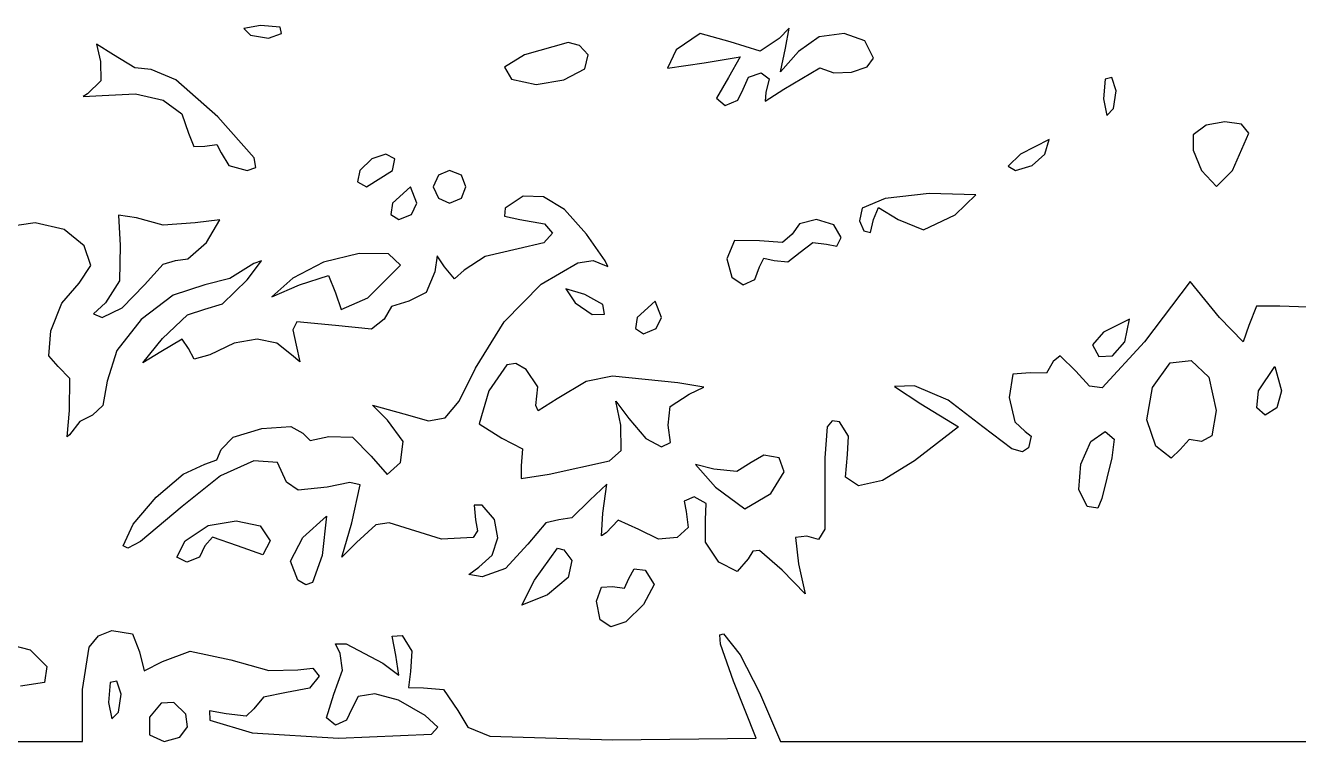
# Model space of a CAD drawing. Extents: x 0 to 282, y 0 to 282.
# Drawn here: x 63.5 to 91.03, y 0 to 15.49 of the extents above; entities that cross this region are included whole.
import ezdxf

# ---------------------------------------------------------------- set-up
doc = ezdxf.new("R2010")
doc.units = 0

msp = doc.modelspace()

# ---------------------------------------------------------------- linework, layer by layer
at = {"layer": 'Layer 1'}
for p, q in [((68.580067, 15.486967), (68.222879, 15.420821)), ((68.222879, 15.420821), (68.3684, 15.2753)), ((69.00781, 15.451689), (68.580067, 15.486967)), ((69.038678, 15.310578), (69.00781, 15.451689)), ((80.014481, 15.42964), (79.798404, 15.204744)), ((79.939515, 14.993077), (80.014481, 15.42964)), ((68.3684, 15.2753), (68.756456, 15.213564)), ((68.3684, 15.2753), (68.3684, 15.2753)), ((68.756456, 15.213564), (69.038678, 15.310578)), ((78.091845, 15.310578), (77.575904, 14.9578)), ((78.740074, 15.134189), (78.091845, 15.310578)), ((79.798404, 15.204744), (79.3883, 14.931341)), ((80.668773, 15.242778), (80.221737, 14.922522)), ((81.205106, 15.314987), (80.668773, 15.242778)), ((81.65545, 15.155686), (81.205106, 15.314987)), ((81.844517, 14.781411), (81.65545, 15.155686)), ((65.40502, 14.851918), (65.039013, 15.085634)), ((65.039013, 15.085634), (65.122798, 14.710807)), ((75.234276, 15.116584), (74.295008, 14.852)), ((75.480669, 15.050438), (75.234276, 15.116584)), ((75.670838, 14.852), (75.480669, 15.050438)), ((77.5759, 14.9578), (77.386282, 14.565335)), ((77.575904, 14.9578), (77.5759, 14.9578)), ((79.3883, 14.931341), (78.740074, 15.134189)), ((79.829272, 14.481549), (79.939515, 14.993077)), ((80.221737, 14.922522), (79.829272, 14.481549)), ((65.122798, 14.710807), (65.1228, 14.7108)), ((65.1228, 14.7108), (65.12721, 14.291876)), ((65.863631, 14.574106), (65.40502, 14.851918)), ((74.295, 14.852), (73.862847, 14.587416)), ((74.295008, 14.852), (74.295, 14.852)), ((75.595319, 14.546075), (75.670838, 14.852)), ((77.386282, 14.565335), (78.175623, 14.675578)), ((78.175623, 14.675578), (78.956144, 14.80787)), ((78.956144, 14.80787), (78.70479, 14.358078)), ((81.368266, 14.477139), (81.702303, 14.594548)), ((81.702303, 14.594548), (81.844517, 14.781411)), ((66.216409, 14.534418), (65.863631, 14.574106)), ((66.754395, 14.313929), (66.216409, 14.534418)), ((73.862847, 14.587416), (74.012778, 14.322833)), ((74.012778, 14.322833), (74.544701, 14.212039)), ((75.146077, 14.309604), (75.595319, 14.546075)), ((78.70479, 14.358078), (78.444616, 13.912696)), ((79.02229, 14.111133), (79.136943, 14.366897)), ((79.136943, 14.366897), (79.410346, 14.463911)), ((79.410346, 14.463911), (79.582326, 14.331619)), ((79.582326, 14.331619), (79.516179, 14.040577)), ((79.904235, 14.111133), (80.680347, 14.569744)), ((80.680347, 14.569744), (80.981311, 14.458949)), ((80.981311, 14.458949), (81.368266, 14.477139)), ((86.853978, 14.327243), (86.8187, 13.8995)), ((86.995089, 14.358111), (86.853978, 14.327243)), ((87.092103, 14.075889), (86.995089, 14.358111)), ((65.12721, 14.291876), (64.840578, 14.005244)), ((67.662799, 13.511358), (66.754395, 14.313929)), ((74.544701, 14.212039), (75.146077, 14.309604)), ((78.907638, 13.868598), (79.02229, 14.111133)), ((79.498541, 13.850959), (79.904235, 14.111133)), ((87.030367, 13.687833), (87.092103, 14.075889)), ((64.840578, 14.005244), (64.747974, 13.947918)), ((64.747974, 13.947918), (65.158078, 13.969966)), ((65.158078, 13.969966), (65.881825, 14.006898)), ((65.881825, 14.006898), (66.476585, 13.868543)), ((66.476585, 13.868543), (66.879522, 13.578052)), ((78.444616, 13.912696), (78.634234, 13.758355)), ((78.634234, 13.758355), (78.907638, 13.868598)), ((79.516179, 14.040577), (79.498541, 13.850959)), ((86.8187, 13.8995), (86.884846, 13.542312)), ((86.8187, 13.8995), (86.8187, 13.8995)), ((66.879522, 13.578052), (67.027798, 13.158577)), ((68.44332, 12.625001), (67.662799, 13.511358)), ((86.884846, 13.542312), (87.030367, 13.687833)), ((89.035608, 13.327249), (88.758895, 13.123299)), ((89.437997, 13.405522), (89.035608, 13.327249)), ((89.800697, 13.351502), (89.437997, 13.405522)), ((89.958345, 13.158577), (89.800697, 13.351502)), ((67.027798, 13.158577), (67.138041, 12.871945)), ((85.641271, 13.017501), (85.0195, 12.7)), ((85.548667, 12.7), (85.641271, 13.017501)), ((88.7589, 13.1233), (88.75449, 12.788161)), ((88.758895, 13.123299), (88.7589, 13.1233)), ((89.605567, 12.347188), (89.958345, 13.158577)), ((67.138041, 12.871945), (67.380576, 12.876355)), ((67.380576, 12.876355), (67.63634, 12.911633)), ((67.63634, 12.911633), (67.733354, 12.735244)), ((67.733354, 12.735244), (67.896514, 12.461841)), ((71.296445, 12.699978), (70.987764, 12.602964)), ((71.486063, 12.602964), (71.296445, 12.699978)), ((85.0195, 12.7), (84.754917, 12.444236)), ((85.0195, 12.7), (85.0195, 12.7)), ((85.270855, 12.457465), (85.548667, 12.7)), ((88.75449, 12.788161), (88.935289, 12.347188)), ((67.896514, 12.461841), (68.297799, 12.347188)), ((68.297799, 12.347188), (68.481354, 12.414988)), ((68.481354, 12.414988), (68.44332, 12.625001)), ((70.987764, 12.602964), (70.732, 12.3472)), ((71.437556, 12.3472), (71.486063, 12.602964)), ((84.754917, 12.444236), (84.913667, 12.347222)), ((84.913667, 12.347222), (85.270855, 12.457465)), ((70.732, 12.3472), (70.683493, 12.104665)), ((70.732, 12.3472), (70.732, 12.3472)), ((70.873111, 11.994422), (71.437556, 12.3472)), ((72.429743, 12.250264), (72.3195, 11.9945)), ((72.672278, 12.347278), (72.429743, 12.250264)), ((72.928042, 12.250264), (72.672278, 12.347278)), ((73.025056, 11.9945), (72.928042, 12.250264)), ((88.935289, 12.347188), (89.257199, 12.00323)), ((89.257199, 12.00323), (89.605567, 12.347188)), ((70.683493, 12.104665), (70.873111, 11.994422)), ((71.825556, 11.994478), (71.4375, 11.6417)), ((71.966667, 11.6417), (71.825556, 11.994478)), ((72.3195, 11.9945), (72.429743, 11.751965)), ((72.3195, 11.9945), (72.3195, 11.9945)), ((72.928042, 11.751965), (73.025056, 11.9945)), ((83.043987, 11.8533), (82.095895, 11.747467)), ((84.053814, 11.822432), (83.043987, 11.8533)), ((71.4375, 11.6417), (71.402222, 11.399165)), ((71.4375, 11.6417), (71.4375, 11.6417)), ((71.852014, 11.399165), (71.966667, 11.6417)), ((72.429743, 11.751965), (72.672278, 11.641722)), ((72.672278, 11.641722), (72.928042, 11.751965)), ((74.266399, 11.79494), (73.871728, 11.53587)), ((74.700757, 11.782814), (74.266399, 11.79494)), ((75.161573, 11.506104), (74.700757, 11.782814)), ((82.095895, 11.747467), (81.597597, 11.5358)), ((83.608432, 11.394689), (84.053814, 11.822432)), ((65.898978, 11.324226), (65.510923, 11.381552)), ((65.510923, 11.381552), (65.5462, 10.724503)), ((66.481061, 11.165476), (65.898978, 11.324226)), ((71.402222, 11.399165), (71.578611, 11.288922)), ((71.578611, 11.288922), (71.852014, 11.399165)), ((73.871728, 11.53587), (73.858499, 11.359481)), ((73.858499, 11.359481), (74.189228, 11.288925)), ((75.635618, 10.971425), (75.161573, 11.506104)), ((81.5976, 11.5358), (81.535864, 11.262397)), ((81.597597, 11.5358), (81.5976, 11.5358)), ((81.844545, 11.288856), (81.950378, 11.55344)), ((81.950378, 11.55344), (82.373712, 11.288856)), ((82.924927, 11.06396), (83.608432, 11.394689)), ((63.711724, 11.218373), (63.067904, 11.125769)), ((64.336803, 11.073954), (63.711724, 11.218373)), ((64.770058, 10.724483), (64.336803, 11.073954)), ((67.168978, 11.218393), (66.481061, 11.165476)), ((67.702556, 11.284539), (67.168978, 11.218393)), ((67.415923, 10.795059), (67.702556, 11.284539)), ((74.189228, 11.288925), (74.724459, 11.199628)), ((74.724459, 11.199628), (74.899194, 10.997883)), ((80.23935, 11.196296), (80.0806, 10.9714)), ((80.609767, 11.2889), (80.23935, 11.196296)), ((80.980184, 11.174247), (80.609767, 11.2889)), ((81.138934, 10.900844), (80.980184, 11.174247)), ((81.535864, 11.262397), (81.632878, 11.041911)), ((81.632878, 11.041911), (81.778399, 11.006633)), ((81.778399, 11.006633), (81.844545, 11.288856)), ((82.373712, 11.288856), (82.924927, 11.06396)), ((67.014639, 10.442281), (67.415923, 10.795059)), ((74.710127, 10.782909), (74.15395, 10.653925)), ((74.899194, 10.997883), (74.710127, 10.782909)), ((76.041313, 10.398161), (75.635618, 10.971425)), ((78.837058, 10.834699), (78.669488, 10.442233)), ((79.375044, 10.830289), (78.837058, 10.834699)), ((79.873343, 10.795011), (79.375044, 10.830289)), ((80.0806, 10.9714), (79.873343, 10.795011)), ((80.0806, 10.9714), (80.0806, 10.9714)), ((80.256989, 10.583344), (80.525982, 10.790601)), ((80.525982, 10.790601), (80.821434, 10.759733)), ((80.821434, 10.759733), (81.04633, 10.711226)), ((81.04633, 10.711226), (81.138934, 10.900844)), ((64.912272, 10.295637), (64.770058, 10.724483)), ((65.5462, 10.7245), (65.532971, 9.961619)), ((65.5462, 10.724503), (65.5462, 10.7245)), ((70.714351, 10.556887), (69.94706, 10.370576)), ((71.349351, 10.54476), (70.714351, 10.556887)), ((71.613935, 10.301123), (71.349351, 10.54476)), ((72.407696, 10.503995), (72.354779, 10.160037)), ((72.566446, 10.26587), (72.407696, 10.503995)), ((73.439573, 10.490765), (72.98978, 10.195314)), ((74.15395, 10.653925), (73.439573, 10.490765)), ((79.987996, 10.376087), (80.256989, 10.583344)), ((64.664225, 9.913093), (64.912272, 10.295637)), ((66.075367, 9.877836), (66.476652, 10.327628)), ((66.476652, 10.327628), (66.745645, 10.407003)), ((66.745645, 10.407003), (67.014639, 10.442281)), ((68.438948, 10.336424), (67.923011, 10.014514)), ((68.297837, 9.983646), (68.606518, 10.39816)), ((68.606518, 10.39816), (68.438948, 10.336424)), ((69.94706, 10.370576), (69.285605, 10.018901)), ((70.908379, 9.595567), (71.613935, 10.301123)), ((72.778114, 10.005696), (72.566446, 10.26587)), ((72.98978, 10.195314), (72.778114, 10.005696)), ((74.656656, 9.891042), (75.449306, 10.355717)), ((75.449306, 10.355717), (75.776591, 10.40388)), ((75.776591, 10.40388), (76.023674, 10.301147)), ((76.023674, 10.301147), (76.092025, 10.276894)), ((76.092025, 10.276894), (76.041313, 10.398161)), ((78.669488, 10.442233), (78.779731, 10.040948)), ((79.27803, 9.992441), (79.375044, 10.265844)), ((79.375044, 10.265844), (79.467648, 10.455462)), ((79.467648, 10.455462), (79.692544, 10.406955)), ((79.692544, 10.406955), (79.987996, 10.376087)), ((64.28995, 9.483144), (64.664225, 9.913093)), ((65.532971, 9.961619), (65.2287, 9.48978)), ((67.923011, 10.014514), (67.380618, 9.877813)), ((67.75985, 9.467709), (68.297837, 9.983646)), ((69.2856, 10.0189), (68.826989, 9.617615)), ((69.285605, 10.018901), (69.2856, 10.0189)), ((69.426711, 9.877789), (70.052892, 10.080636)), ((70.052892, 10.080636), (70.202823, 9.7014)), ((72.354779, 10.160037), (72.165161, 9.710245)), ((78.779731, 10.040948), (79.022266, 9.877788)), ((79.022266, 9.877788), (79.27803, 9.992441)), ((88.68841, 9.948366), (87.700632, 8.643086)), ((89.32341, 9.172254), (88.68841, 9.948366)), ((65.590297, 9.379537), (66.075367, 9.877836)), ((66.692701, 9.651815), (66.004783, 9.12816)), ((67.380618, 9.877813), (66.692701, 9.651815)), ((68.826989, 9.617615), (69.426711, 9.877789)), ((70.202823, 9.7014), (70.330705, 9.344213)), ((72.165161, 9.710245), (71.790334, 9.525037)), ((73.850779, 9.075794), (74.656656, 9.891042)), ((75.600366, 9.666119), (75.190262, 9.789591)), ((75.190262, 9.789591), (75.388699, 9.48973)), ((75.984012, 9.454452), (75.600366, 9.666119)), ((64.051274, 8.881215), (64.28995, 9.483144)), ((65.2287, 9.48978), (64.968526, 9.251655)), ((65.158144, 9.17228), (65.590297, 9.379537)), ((67.380614, 9.348646), (67.75985, 9.467709)), ((70.330705, 9.344213), (70.908379, 9.595567)), ((71.419917, 9.410384), (71.261167, 9.136981)), ((71.790334, 9.525037), (71.419917, 9.410384)), ((75.388699, 9.48973), (75.3887, 9.48973)), ((75.3887, 9.48973), (75.759117, 9.233966)), ((76.0237, 9.242785), (75.984012, 9.454452)), ((77.117256, 9.525008), (76.7292, 9.17223)), ((77.258367, 9.17223), (77.117256, 9.525008)), ((90.12157, 9.419199), (89.95841, 8.995865)), ((90.628688, 9.419199), (90.12157, 9.419199)), ((91.23282, 9.39715), (90.628688, 9.419199)), ((64.968526, 9.251655), (65.158144, 9.17228)), ((66.004783, 9.12816), (65.475615, 8.458984)), ((66.463391, 8.713646), (67.001378, 9.229584)), ((67.001378, 9.229584), (67.380614, 9.348646)), ((71.261167, 9.136981), (70.983355, 8.920904)), ((75.759117, 9.233966), (76.0237, 9.242785)), ((76.7292, 9.17223), (76.693922, 8.929695)), ((76.7292, 9.17223), (76.7292, 9.17223)), ((77.143714, 8.929695), (77.258367, 9.17223)), ((87.378736, 9.132543), (86.818701, 8.85473)), ((87.277312, 8.643063), (87.378736, 9.132543)), ((89.839348, 8.647497), (89.32341, 9.172254)), ((64.004421, 8.345434), (64.051274, 8.881215)), ((69.369398, 9.075245), (69.285062, 8.906572)), ((69.285062, 8.906572), (69.35617, 8.572536)), ((70.202837, 8.99587), (69.369398, 9.075245)), ((70.983355, 8.920904), (70.202837, 8.99587)), ((73.236724, 8.078647), (73.850779, 9.075794)), ((76.693922, 8.929695), (76.870311, 8.819452)), ((76.870311, 8.819452), (77.143714, 8.929695)), ((86.8187, 8.85473), (86.580575, 8.576917)), ((86.818701, 8.85473), (86.8187, 8.85473)), ((89.95841, 8.995865), (89.839348, 8.647497)), ((66.035648, 8.188889), (66.463391, 8.713646)), ((66.886725, 8.704827), (66.428113, 8.431424)), ((67.027836, 8.50198), (66.886725, 8.704827)), ((68.015065, 8.618837), (67.486447, 8.360869)), ((68.513915, 8.704827), (68.015065, 8.618837)), ((68.940003, 8.618837), (68.513915, 8.704827)), ((69.250337, 8.360869), (68.940003, 8.618837)), ((69.35617, 8.572536), (69.435545, 8.215348)), ((86.580575, 8.576917), (86.712867, 8.325563)), ((87.700632, 8.643086), (86.787817, 7.650897)), ((87.008319, 8.338792), (87.277312, 8.643063)), ((64.205614, 8.113923), (64.004421, 8.345434)), ((65.475615, 8.458984), (65.263948, 7.796423)), ((66.428113, 8.431424), (66.035648, 8.188889)), ((67.151308, 8.272674), (67.027836, 8.50198)), ((67.486447, 8.360869), (67.151308, 8.272674)), ((69.435545, 8.215348), (69.250337, 8.360869)), ((85.879413, 8.338815), (85.725073, 8.219753)), ((86.218962, 8.008086), (85.879413, 8.338815)), ((86.712867, 8.325563), (87.008319, 8.338792)), ((64.461378, 7.849339), (64.205614, 8.113923)), ((72.880089, 7.358759), (73.236724, 8.078647)), ((73.911364, 8.144761), (73.518899, 7.584727)), ((74.109251, 8.175078), (73.911364, 8.144761)), ((74.330288, 8.043338), (74.109251, 8.175078)), ((74.581642, 7.668511), (74.330288, 8.043338)), ((85.725073, 8.219753), (85.583962, 7.963989)), ((86.514965, 7.685625), (86.218962, 8.008086)), ((87.876889, 7.655287), (88.255574, 8.18831)), ((88.255574, 8.18831), (88.710325, 8.241778)), ((88.710325, 8.241778), (89.092316, 7.878528)), ((90.169944, 7.58473), (90.522722, 8.113897)), ((90.522722, 8.113897), (90.663833, 7.58473)), ((64.452559, 7.161422), (64.461378, 7.849339)), ((65.263948, 7.796423), (65.171344, 7.267256)), ((75.626751, 7.787573), (75.000566, 7.408337)), ((76.200016, 7.902226), (75.626751, 7.787573)), ((77.611126, 7.761115), (76.200016, 7.902226)), ((78.171161, 7.664101), (77.611126, 7.761115)), ((84.856357, 7.946349), (84.772573, 7.443641)), ((85.231184, 7.972808), (84.856357, 7.946349)), ((85.583962, 7.963989), (85.231184, 7.972808)), ((89.092316, 7.878528), (89.252719, 7.161398)), ((73.5189, 7.58473), (73.316053, 6.874764)), ((73.518899, 7.584727), (73.5189, 7.58473)), ((74.541955, 7.267226), (74.581642, 7.668511)), ((77.443557, 7.245177), (77.858071, 7.51417)), ((77.858071, 7.51417), (78.171161, 7.664101)), ((82.726459, 7.690585), (82.294305, 7.681765)), ((82.294305, 7.681765), (82.86757, 7.302529)), ((83.454066, 7.381904), (82.726459, 7.690585)), ((84.772573, 7.443641), (84.896045, 6.914474)), ((86.787817, 7.650897), (86.514965, 7.685625)), ((87.753417, 6.954141), (87.876889, 7.655287)), ((90.134666, 7.214313), (90.169944, 7.58473)), ((90.663833, 7.58473), (90.566819, 7.214313)), ((90.663833, 7.58473), (90.663833, 7.58473)), ((64.399642, 6.592567), (64.452559, 7.161422)), ((65.171344, 7.267256), (64.946448, 7.055589)), ((71.331726, 6.949758), (71.005406, 7.271668)), ((71.005406, 7.271668), (71.684504, 7.090869)), ((72.579678, 7.002674), (72.880089, 7.358759)), ((74.586052, 7.152573), (74.541955, 7.267226)), ((75.000566, 7.408337), (74.586052, 7.152573)), ((76.376404, 6.843892), (76.266161, 7.364239)), ((76.266161, 7.364239), (76.552793, 6.985003)), ((77.39946, 6.843892), (77.443557, 7.245177)), ((82.86757, 7.302529), (83.678959, 6.80864)), ((84.208129, 6.80864), (83.454066, 7.381904)), ((89.252723, 7.161398), (89.160119, 6.614592)), ((89.252719, 7.161398), (89.252723, 7.161398)), ((90.311055, 7.055563), (90.134666, 7.214313)), ((90.566819, 7.214313), (90.311055, 7.055563)), ((64.673045, 6.923297), (64.452559, 6.632255)), ((64.946448, 7.055589), (64.673045, 6.923297)), ((71.671274, 6.491146), (71.331726, 6.949758)), ((71.684504, 7.090869), (72.219734, 6.937631)), ((72.219734, 6.937631), (72.579678, 7.002674)), ((76.552793, 6.985003), (76.918249, 6.551196)), ((80.944928, 6.937073), (80.839095, 6.80423)), ((81.103679, 6.914473), (80.944928, 6.937073)), ((81.297706, 6.601383), (81.103679, 6.914473)), ((84.896045, 6.914474), (85.125351, 6.702807)), ((87.947445, 6.385287), (87.753417, 6.954141)), ((64.452559, 6.632255), (64.399642, 6.592567)), ((67.989154, 6.583751), (68.615335, 6.773369)), ((68.615335, 6.773369), (69.241516, 6.813056)), ((69.241516, 6.813056), (69.49728, 6.667536)), ((69.49728, 6.667536), (69.66044, 6.513195)), ((73.316053, 6.874764), (73.801122, 6.56167)), ((76.385223, 6.297086), (76.376404, 6.843892)), ((77.450723, 6.464104), (77.39946, 6.843892)), ((80.839095, 6.80423), (80.786179, 6.138361)), ((83.678959, 6.80864), (82.726458, 6.067806)), ((84.834309, 6.32798), (84.208129, 6.80864)), ((85.125351, 6.702807), (85.253233, 6.605793)), ((86.54015, 6.488914), (86.853792, 6.702786)), ((86.853792, 6.702786), (87.04341, 6.539626)), ((89.160119, 6.614592), (88.935223, 6.49112)), ((67.73339, 6.314758), (67.989154, 6.583751)), ((69.66044, 6.513195), (70.061725, 6.59698)), ((70.061725, 6.59698), (70.573253, 6.583751)), ((70.573253, 6.583751), (70.978948, 6.173646)), ((71.613948, 6.032535), (71.671274, 6.491146)), ((73.801122, 6.56167), (74.250914, 6.327955)), ((76.918249, 6.551196), (77.253939, 6.372051)), ((77.253939, 6.372051), (77.450723, 6.464104)), ((81.280068, 6.208917), (81.297706, 6.601383)), ((85.195907, 6.350029), (85.06141, 6.267898)), ((85.253233, 6.605793), (85.195907, 6.350029)), ((86.329034, 5.997229), (86.54015, 6.488914)), ((87.04341, 6.539626), (86.994903, 6.138341)), ((88.278174, 6.125113), (87.947445, 6.385287)), ((88.66623, 6.535217), (88.476612, 6.314731)), ((88.935223, 6.49112), (88.66623, 6.535217)), ((67.380612, 5.997258), (67.636376, 6.089862)), ((67.636376, 6.089862), (67.73339, 6.314758)), ((68.438946, 6.072223), (67.715751, 5.743147)), ((68.950474, 6.037496), (68.438946, 6.072223)), ((70.978948, 6.173646), (71.322906, 5.772361)), ((74.250914, 6.327955), (74.224456, 5.961947)), ((74.824179, 5.785558), (76.129459, 6.06778)), ((76.129459, 6.06778), (76.385223, 6.297086)), ((79.472108, 6.191251), (79.198705, 6.032501)), ((79.798428, 6.138334), (79.472108, 6.191251)), ((79.908671, 5.829653), (79.798428, 6.138334)), ((80.786179, 6.138361), (80.790588, 4.590547)), ((81.233214, 5.72054), (81.280068, 6.208917)), ((82.726458, 6.067806), (82.039092, 5.64337)), ((85.06141, 6.267898), (84.834309, 6.32798)), ((86.994903, 6.13834), (86.783236, 5.256395)), ((86.994903, 6.138341), (86.994903, 6.13834)), ((88.476612, 6.314731), (88.278174, 6.125113)), ((66.326688, 5.287292), (66.911528, 5.786142)), ((66.911528, 5.786142), (67.380612, 5.997258)), ((69.144502, 5.609202), (68.950474, 6.037496)), ((71.322906, 5.772361), (71.613948, 6.032535)), ((74.224456, 5.961947), (74.220046, 5.688544)), ((74.220046, 5.688544), (74.824179, 5.785558)), ((78.387311, 5.891389), (77.994845, 5.988403)), ((77.994845, 5.988403), (78.422589, 5.503333)), ((78.88561, 5.842882), (78.387311, 5.891389)), ((79.1987, 6.0325), (78.88561, 5.842882)), ((79.198705, 6.032501), (79.1987, 6.0325)), ((79.622039, 5.362222), (79.908671, 5.829653)), ((86.283283, 5.452627), (86.329034, 5.997229)), ((67.715751, 5.743147), (66.886722, 5.080035)), ((69.400266, 5.437223), (69.144502, 5.609202)), ((70.515926, 5.605343), (70.026447, 5.503369)), ((70.740822, 5.551875), (70.515926, 5.605343)), ((70.555614, 4.727257), (70.740822, 5.551875)), ((76.072179, 5.569511), (75.706172, 5.221143)), ((75.988394, 4.938921), (76.072179, 5.569511)), ((81.513783, 5.529819), (81.233214, 5.72054)), ((82.039092, 5.64337), (81.513783, 5.529819)), ((65.827838, 4.702452), (66.326688, 5.287292)), ((70.026447, 5.503369), (69.400266, 5.437223)), ((77.963955, 5.291698), (77.743468, 5.199094)), ((78.219719, 5.150587), (77.963955, 5.291698)), ((78.422589, 5.503333), (79.062, 5.035902)), ((79.062, 5.035902), (79.622039, 5.362222)), ((86.465736, 5.080006), (86.283283, 5.452627)), ((86.783236, 5.256395), (86.690632, 5.049138)), ((66.886722, 5.080035), (65.987138, 4.325973)), ((73.377838, 5.115313), (73.201449, 5.115312)), ((73.201449, 5.115312), (73.236727, 4.797813)), ((73.644626, 4.80167), (73.377838, 5.115313)), ((75.706172, 5.221143), (75.318116, 4.837496)), ((77.743468, 5.199094), (77.787566, 4.974198)), ((77.787566, 4.974198), (77.836072, 4.62583)), ((78.2109, 4.797809), (78.219719, 5.150587)), ((86.690632, 5.049138), (86.465736, 5.080006)), ((65.616722, 4.233368), (65.827838, 4.702452)), ((67.452159, 4.671556), (68.059601, 4.775736)), ((68.059601, 4.775736), (68.574438, 4.661634)), ((69.497169, 4.409729), (70.013107, 4.877159)), ((70.013107, 4.877159), (69.920503, 4.021673)), ((70.343947, 3.986423), (70.555614, 4.727257)), ((71.080371, 4.687569), (70.661447, 4.303923)), ((71.367003, 4.727257), (71.080371, 4.687569)), ((72.495893, 4.374479), (71.367003, 4.727257)), ((73.236727, 4.797813), (73.279722, 4.558034)), ((73.712977, 4.405345), (73.644626, 4.80167)), ((74.753672, 4.731663), (74.365616, 4.268642)), ((75.035894, 4.797809), (74.753672, 4.731663)), ((75.318116, 4.837496), (75.035894, 4.797809)), ((75.957526, 4.449441), (75.988394, 4.938921)), ((76.319123, 4.788989), (76.05895, 4.515587)), ((76.764506, 4.586142), (76.319123, 4.788989)), ((78.20649, 4.312739), (78.2109, 4.797809)), ((66.957167, 4.339173), (67.452159, 4.671556)), ((67.548071, 4.418548), (67.380501, 4.23334)), ((68.086057, 4.23334), (67.548071, 4.418548)), ((68.574438, 4.661634), (68.791617, 4.339173)), ((69.232586, 3.8982), (69.497169, 4.409729)), ((73.18381, 4.414166), (72.495893, 4.374479)), ((73.279722, 4.558034), (73.18381, 4.414166)), ((76.05895, 4.515587), (75.957526, 4.449441)), ((77.192251, 4.378885), (76.764506, 4.586142)), ((77.593537, 4.409753), (77.192251, 4.378885)), ((77.836072, 4.62583), (77.593537, 4.409753)), ((80.398123, 4.445031), (80.151178, 4.409753)), ((80.151178, 4.409753), (80.221734, 3.845308)), ((80.652233, 4.367306), (80.398123, 4.445031)), ((80.790588, 4.590547), (80.652233, 4.367306)), ((65.715941, 4.182106), (65.616722, 4.233368)), ((65.987138, 4.325973), (65.715941, 4.182106)), ((66.776369, 3.990805), (66.957167, 4.339173)), ((67.380501, 4.23334), (67.265848, 3.990805)), ((68.637273, 4.034901), (68.086057, 4.23334)), ((68.791613, 4.339173), (68.637273, 4.034901)), ((68.791617, 4.339173), (68.791613, 4.339173)), ((70.661447, 4.303923), (70.343947, 3.986423)), ((73.596119, 4.028864), (73.712977, 4.405345)), ((74.365616, 4.268642), (73.884956, 3.743884)), ((74.506614, 3.492506), (75.004913, 4.180423)), ((75.004913, 4.180423), (75.146575, 4.14735)), ((75.146575, 4.14735), (75.318003, 3.91584)), ((78.493122, 3.880586), (78.20649, 4.312739)), ((79.379476, 4.13194), (79.228994, 4.115955)), ((79.868956, 3.704197), (79.379476, 4.13194)), ((66.992445, 3.880562), (66.776369, 3.990805)), ((67.265848, 3.990805), (66.992445, 3.880562)), ((69.391336, 3.492506), (69.232586, 3.8982)), ((69.920503, 4.021673), (69.708837, 3.439589)), ((69.920503, 4.021673), (69.920503, 4.021673)), ((73.307282, 3.774753), (73.596119, 4.028864)), ((75.318003, 3.91584), (75.238628, 3.545423)), ((75.318003, 3.91584), (75.318003, 3.91584)), ((78.889997, 3.677739), (78.493122, 3.880586)), ((79.128122, 3.951142), (78.889997, 3.677739)), ((79.228994, 4.115955), (79.128122, 3.951142)), ((73.091206, 3.616002), (73.307282, 3.774753)), ((73.377838, 3.563086), (73.091206, 3.616002)), ((73.884956, 3.743884), (73.377838, 3.563086)), ((76.552759, 3.527783), (76.663002, 3.73504)), ((76.663002, 3.73504), (76.905537, 3.704172)), ((76.905537, 3.704172), (77.099565, 3.399901)), ((80.362845, 3.192669), (79.868956, 3.704197)), ((80.221734, 3.845308), (80.362845, 3.192669)), ((69.563316, 3.386672), (69.391336, 3.492506)), ((69.708837, 3.439589), (69.563316, 3.386672)), ((74.237621, 2.95011), (74.506614, 3.492506)), ((75.238628, 3.545423), (74.788836, 3.175006)), ((75.847203, 3.033894), (75.957446, 3.338165)), ((75.957446, 3.338165), (76.199981, 3.351394)), ((76.199981, 3.351394), (76.455745, 3.320526)), ((76.455745, 3.320526), (76.552759, 3.527783)), ((77.099565, 3.399901), (76.870259, 2.963338)), ((74.788836, 3.175006), (74.237621, 2.95011)), ((75.932642, 2.630956), (75.847203, 3.033894)), ((76.870263, 2.963339), (76.487168, 2.592371)), ((76.870259, 2.963338), (76.870263, 2.963339)), ((76.160295, 2.482679), (75.932642, 2.630956)), ((76.487168, 2.592371), (76.160295, 2.482679)), ((64.880261, 2.041716), (65.077045, 2.284802)), ((65.077045, 2.284802), (65.36974, 2.398901)), ((65.36974, 2.398901), (65.815123, 2.328346)), ((65.815123, 2.328346), (65.969463, 1.94029)), ((71.433115, 2.279838), (71.649192, 2.293068)), ((71.508081, 1.869734), (71.433115, 2.279838)), ((71.649192, 2.293068), (71.856449, 1.957929)), ((78.517892, 2.307398), (78.598921, 2.328347)), ((78.532775, 2.107857), (78.517892, 2.307398)), ((78.598921, 2.328347), (78.960518, 1.878555)), ((63.07664, 2.121078), (63.603602, 1.98603)), ((63.603602, 1.98603), (63.958583, 1.622779)), ((64.73474, 1.128901), (64.880261, 2.041716)), ((65.969463, 1.94029), (66.070887, 1.530186)), ((66.463352, 1.728623), (67.058666, 1.957928)), ((67.058666, 1.957928), (67.945022, 1.763901)), ((70.208865, 2.110064), (70.436517, 2.116679)), ((70.308636, 1.905012), (70.208865, 2.110064)), ((70.436517, 2.116679), (71.225859, 1.693345)), ((71.856449, 1.957929), (71.825581, 1.516956)), ((78.810588, 1.305287), (78.532775, 2.107857)), ((66.070887, 1.530186), (66.463352, 1.728623)), ((67.945022, 1.763901), (68.760823, 1.539005)), ((70.357143, 1.543414), (70.308636, 1.905012)), ((71.225859, 1.693345), (71.578636, 1.437581)), ((71.578636, 1.437581), (71.508081, 1.869734)), ((78.960518, 1.878555), (79.375033, 1.058347)), ((63.958583, 1.62278), (63.914486, 1.278821)), ((63.958583, 1.622779), (63.958583, 1.62278)), ((68.760823, 1.539005), (69.391412, 1.552234)), ((69.391412, 1.552234), (69.713322, 1.587511)), ((69.850023, 1.411123), (69.642766, 1.155359)), ((69.713322, 1.587511), (69.850023, 1.411123)), ((70.167525, 1.023067), (70.357143, 1.543414)), ((71.825581, 1.516956), (71.781483, 1.168588)), ((63.914486, 1.278821), (63.394138, 1.199446)), ((64.73474, 0.000011), (64.73474, 1.128901)), ((65.334478, 1.27441), (65.2992, 0.846667)), ((65.475589, 1.305278), (65.334478, 1.27441)), ((65.572603, 1.023056), (65.475589, 1.305278)), ((69.642766, 1.155359), (69.144467, 1.058345)), ((71.781483, 1.168588), (72.107803, 1.164178)), ((72.107803, 1.164178), (72.544365, 1.1289)), ((72.544365, 1.1289), (72.848637, 0.670289)), ((79.304477, 0.070567), (78.810588, 1.305287)), ((65.2992, 0.846667), (65.365346, 0.489479)), ((65.2992, 0.846667), (65.2992, 0.846667)), ((65.510867, 0.635), (65.572603, 1.023056)), ((66.432554, 0.833438), (66.1812, 0.529167)), ((66.710367, 0.846667), (66.432554, 0.833438)), ((66.965029, 0.595313), (66.710367, 0.846667)), ((68.646168, 0.961331), (68.438911, 0.705567)), ((69.144467, 1.058345), (68.646168, 0.961331)), ((70.013184, 0.515949), (70.167525, 1.023067)), ((70.694487, 0.971253), (70.55558, 0.705567)), ((71.058288, 1.031887), (70.694487, 0.971253)), ((71.567611, 0.894083), (71.058288, 1.031887)), ((72.14308, 0.564456), (71.567611, 0.894083)), ((79.375033, 1.058347), (79.833644, 0.000017)), ((65.365346, 0.489479), (65.510867, 0.635)), ((67.001409, 0.3175), (66.965029, 0.595313)), ((67.839188, 0.599734), (67.477591, 0.66147)), ((67.477591, 0.66147), (67.48641, 0.458623)), ((68.271342, 0.546817), (67.839188, 0.599734)), ((68.438911, 0.705567), (68.271342, 0.546817)), ((70.55558, 0.705567), (70.445337, 0.463032)), ((72.421448, 0.308692), (72.14308, 0.564456)), ((72.848637, 0.670289), (73.064713, 0.313101)), ((66.1812, 0.529167), (66.1812, 0.145521)), ((66.1812, 0.529167), (66.1812, 0.529167)), ((66.839351, 0.092604), (67.001409, 0.3175)), ((67.48641, 0.458623), (68.403632, 0.18522)), ((70.202802, 0.352789), (70.013184, 0.515949)), ((70.445337, 0.463032), (70.202802, 0.352789)), ((72.279787, 0.158761), (72.421448, 0.308692)), ((73.064713, 0.313101), (73.545373, 0.114663)), ((62.54752, 0.000011), (64.73474, 0.000011)), ((66.1812, 0.145521), (66.4987, 0)), ((66.4987, 0), (66.839351, 0.092604)), ((68.403632, 0.18522), (70.27336, 0.070567)), ((70.27336, 0.070567), (72.279787, 0.158761)), ((73.545373, 0.114663), (76.200027, 0.035289)), ((76.200027, 0.035289), (79.304477, 0.070567)), ((79.833644, 0.000017), (99.906744, 0.000017))]:
    msp.add_line(p, q, dxfattribs=at)

doc.saveas('drawing.dxf')
